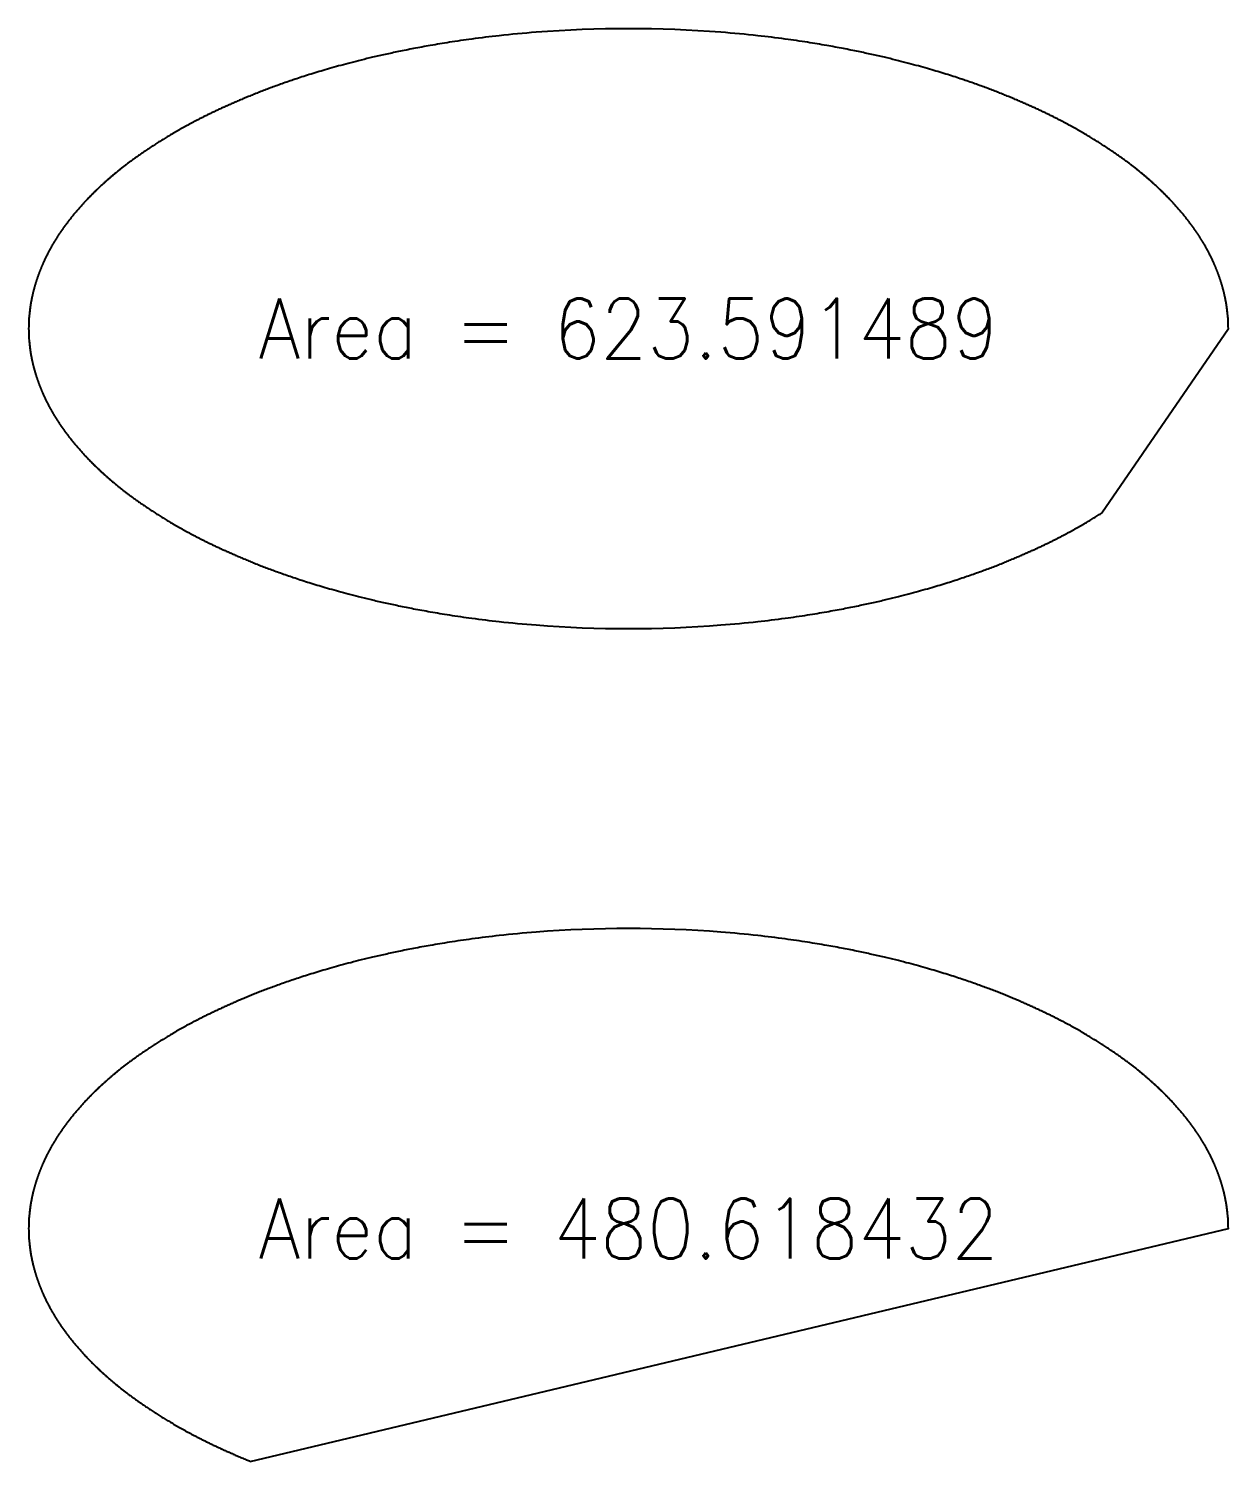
# Model space of a CAD drawing. Header units: millimetres. Extents: x 8 to 247, y -70 to 131.
# Drawn here: x 130 to 170, y 82.24 to 130 of the extents above; entities that cross this region are included whole.
import ezdxf

# ---------------------------------------------------------------- set-up
doc = ezdxf.new("R2010")
doc.units = ezdxf.units.MM
doc.layers.get('0').update_dxf_attribs({"lineweight": 25})
doc.layers.add('measurements', color=30, linetype='Continuous', lineweight=0)
doc.styles.add('textstyle3', font='')
doc.styles.get('textstyle3').set_extended_font_data('Standard')

msp = doc.modelspace()

# ---------------------------------------------------------------- linework, layer by layer
at = {"flags": 128}
for points in [[(165.778, 113.854), (170, 120, 0.0138), (169.992, 120.276, 0.005742), (169.985, 120.391, 0.004414), (169.977, 120.479, 0.00373), (169.969, 120.554, 0.003294), (169.961, 120.621, 0.002985), (169.954, 120.681, 0.002752), (169.946, 120.737, 0.002568), (169.938, 120.789, 0.002418), (169.93, 120.838, 0.002292), (169.922, 120.884, 0.002186), (169.914, 120.929, 0.002094), (169.905, 120.971, 0.002013), (169.897, 121.013, 0.001942), (169.889, 121.052, 0.001878), (169.881, 121.091, 0.001821), (169.872, 121.128, 0.00177), (169.864, 121.165, 0.001723), (169.855, 121.201, 0.00168), (169.847, 121.235, 0.00164), (169.838, 121.269, 0.001604), (169.83, 121.303, 0.00157), (169.821, 121.335, 0.001539), (169.812, 121.367, 0.00151), (169.803, 121.399, 0.001483), (169.794, 121.43, 0.001457), (169.785, 121.461, 0.001433), (169.776, 121.491, 0.001411), (169.767, 121.521, 0.001389), (169.758, 121.55, 0.001369), (169.749, 121.579, 0.00135), (169.74, 121.608, 0.001332), (169.731, 121.636, 0.001315), (169.721, 121.664, 0.001299), (169.712, 121.692, 0.001284), (169.702, 121.719, 0.001269), (169.693, 121.746, 0.001255), (169.683, 121.773, 0.001242), (169.673, 121.8, 0.001229), (169.664, 121.826, 0.001216), (169.654, 121.853, 0.001205), (169.644, 121.879, 0.001194), (169.634, 121.905, 0.001183), (169.624, 121.93, 0.001173), (169.614, 121.956, 0.001163), (169.603, 121.981, 0.001153), (169.593, 122.007, 0.001144), (169.583, 122.032, 0.001135), (169.572, 122.057, 0.001127), (169.562, 122.081, 0.001119), (169.551, 122.106, 0.001111), (169.541, 122.131, 0.001103), (169.53, 122.155, 0.001096), (169.519, 122.18, 0.001089), (169.508, 122.204, 0.001082), (169.497, 122.228, 0.001076), (169.486, 122.252, 0.001069), (169.475, 122.276, 0.001063), (169.464, 122.3, 0.001057), (169.452, 122.324, 0.001052), (169.441, 122.348, 0.001046), (169.43, 122.371, 0.001041), (169.418, 122.395, 0.001036), (169.406, 122.418, 0.001031), (169.395, 122.442, 0.001026), (169.383, 122.465, 0.001022), (169.371, 122.489, 0.001017), (169.359, 122.512, 0.001013), (169.346, 122.535, 0.001009), (169.334, 122.559, 0.001005), (169.322, 122.582, 0.001001), (169.309, 122.605, 0.000997), (169.297, 122.628, 0.000994), (169.284, 122.651, 0.00099), (169.271, 122.674, 0.000987), (169.259, 122.698, 0.000984), (169.246, 122.721, 0.000981), (169.233, 122.744, 0.000978), (169.219, 122.767, 0.000975), (169.206, 122.79, 0.000972), (169.193, 122.813, 0.000969), (169.179, 122.836, 0.000967), (169.165, 122.859, 0.000964), (169.152, 122.882, 0.000962), (169.138, 122.905, 0.00096), (169.124, 122.928, 0.000957), (169.11, 122.951, 0.000955), (169.095, 122.974, 0.000953), (169.081, 122.997, 0.000951), (169.066, 123.02, 0.000949), (169.052, 123.043, 0.000948), (169.037, 123.066, 0.000946), (169.022, 123.089, 0.000944), (169.007, 123.112, 0.000943), (168.992, 123.135, 0.000942), (168.977, 123.158, 0.00094), (168.961, 123.181, 0.000939), (168.945, 123.204, 0.000938), (168.93, 123.228, 0.000937), (168.914, 123.251, 0.000935), (168.898, 123.274, 0.000934), (168.881, 123.297, 0.000934), (168.865, 123.321, 0.000933), (168.849, 123.344, 0.000932), (168.832, 123.368, 0.000931), (168.815, 123.391, 0.000931), (168.798, 123.414, 0.00093), (168.781, 123.438, 0.00093), (168.763, 123.462, 0.000929), (168.746, 123.485, 0.000929), (168.728, 123.509, 0.000928), (168.71, 123.533, 0.000928), (168.692, 123.557, 0.000928), (168.674, 123.581, 0.000928), (168.656, 123.605, 0.000928), (168.637, 123.629, 0.000928), (168.618, 123.653, 0.000928), (168.599, 123.677, 0.000928), (168.58, 123.701, 0.000928), (168.56, 123.725, 0.000929), (168.541, 123.75, 0.000929), (168.521, 123.774, 0.000929), (168.501, 123.799, 0.00093), (168.481, 123.823, 0.00093), (168.46, 123.848, 0.000931), (168.439, 123.873, 0.000932), (168.418, 123.898, 0.000932), (168.397, 123.923, 0.000933), (168.376, 123.948, 0.000934), (168.354, 123.973, 0.000935), (168.332, 123.998, 0.000936), (168.31, 124.023, 0.000937), (168.287, 124.049, 0.000938), (168.265, 124.074, 0.000939), (168.242, 124.1, 0.00094), (168.218, 124.126, 0.000942), (168.195, 124.152, 0.000943), (168.171, 124.178, 0.000945), (168.147, 124.204, 0.000946), (168.123, 124.23, 0.000948), (168.098, 124.256, 0.000949), (168.073, 124.283, 0.000951), (168.048, 124.309, 0.000953), (168.022, 124.336, 0.000955), (167.996, 124.363, 0.000957), (167.97, 124.39, 0.000959), (167.943, 124.417, 0.000961), (167.916, 124.444, 0.000963), (167.889, 124.472, 0.000965), (167.861, 124.499, 0.000968), (167.833, 124.527, 0.00097), (167.805, 124.555, 0.000972), (167.776, 124.583, 0.000975), (167.747, 124.611, 0.000978), (167.717, 124.64, 0.00098), (167.687, 124.668, 0.000983), (167.657, 124.697, 0.000986), (167.626, 124.726, 0.000989), (167.595, 124.755, 0.000992), (167.563, 124.784, 0.000995), (167.531, 124.813, 0.000999), (167.498, 124.843, 0.001002), (167.465, 124.873, 0.001005), (167.431, 124.903, 0.001009), (167.397, 124.933, 0.001013), (167.362, 124.963, 0.001017), (167.327, 124.994, 0.00102), (167.292, 125.025, 0.001024), (167.255, 125.056, 0.001029), (167.219, 125.087, 0.001033), (167.181, 125.119, 0.001037), (167.143, 125.151, 0.001042), (167.105, 125.183, 0.001046), (167.065, 125.215, 0.001051), (167.025, 125.247, 0.001056), (166.985, 125.28, 0.001061), (166.944, 125.313, 0.001066), (166.902, 125.346, 0.001071), (166.859, 125.38, 0.001077), (166.816, 125.414, 0.001082), (166.772, 125.448, 0.001088), (166.727, 125.482, 0.001094), (166.681, 125.517, 0.0011), (166.635, 125.552, 0.001106), (166.587, 125.587, 0.001113), (166.539, 125.623, 0.001119), (166.49, 125.659, 0.001126), (166.44, 125.695, 0.001133), (166.389, 125.732, 0.00114), (166.337, 125.769, 0.001148), (166.284, 125.806, 0.001155), (166.23, 125.844, 0.001163), (166.175, 125.882, 0.001171), (166.118, 125.92, 0.001179), (166.061, 125.959, 0.001188), (166.002, 125.998, 0.001197), (165.943, 126.038, 0.001206), (165.882, 126.078, 0.001215), (165.819, 126.119, 0.001225), (165.755, 126.16, 0.001235), (165.69, 126.201, 0.001245), (165.624, 126.243, 0.001256), (165.555, 126.285, 0.001267), (165.486, 126.328, 0.001279), (165.414, 126.372, 0.00129), (165.341, 126.416, 0.001303), (165.266, 126.46, 0.001315), (165.19, 126.505, 0.001328), (165.111, 126.551, 0.001342), (165.031, 126.597, 0.001356), (164.948, 126.644, 0.001371), (164.863, 126.691, 0.001386), (164.776, 126.739, 0.001401), (164.687, 126.788, 0.001418), (164.595, 126.837, 0.001435), (164.501, 126.887, 0.001452), (164.403, 126.938, 0.001471), (164.304, 126.989, 0.00149), (164.201, 127.042, 0.00151), (164.095, 127.095, 0.001531), (163.985, 127.149, 0.001553), (163.873, 127.203, 0.001576), (163.757, 127.259, 0.0016), (163.636, 127.315, 0.001625), (163.512, 127.373, 0.001652), (163.384, 127.431, 0.00168), (163.251, 127.49, 0.001709), (163.114, 127.55, 0.00174), (162.971, 127.612, 0.001773), (162.823, 127.674, 0.001808), (162.669, 127.738, 0.001845), (162.509, 127.803, 0.001884), (162.343, 127.869, 0.001926), (162.169, 127.936, 0.00197), (161.988, 128.004, 0.002018), (161.799, 128.074, 0.002069), (161.601, 128.146, 0.002125), (161.394, 128.219, 0.002185), (161.176, 128.293, 0.00225), (160.947, 128.369, 0.002321), (160.706, 128.447, 0.002399), (160.451, 128.526, 0.002486), (160.18, 128.608, 0.002581), (159.894, 128.691, 0.002688), (159.588, 128.776, 0.002809), (159.261, 128.863, 0.002947), (158.909, 128.953, 0.003106), (158.53, 129.045, 0.003292), (158.118, 129.139, 0.003515), (157.666, 129.236, 0.003787), (157.167, 129.336, 0.004131), (156.608, 129.438, 0.004584), (155.971, 129.544, 0.00522), (155.226, 129.653, 0.006213), (154.313, 129.765, 0.008125), (153.083, 129.88, 0.038771), (146.917, 129.88, 0.008125), (145.687, 129.765, 0.006213), (144.774, 129.653, 0.00522), (144.029, 129.544, 0.004584), (143.392, 129.438, 0.004131), (142.833, 129.336, 0.003787), (142.334, 129.236, 0.003515), (141.882, 129.139, 0.003292), (141.47, 129.045, 0.003106), (141.091, 128.953, 0.002947), (140.739, 128.863, 0.002809), (140.412, 128.776, 0.002688), (140.106, 128.691, 0.002581), (139.82, 128.608, 0.002486), (139.549, 128.526, 0.002399), (139.294, 128.447, 0.002321), (139.053, 128.369, 0.00225), (138.824, 128.293, 0.002185), (138.606, 128.219, 0.002125), (138.399, 128.146, 0.002069), (138.201, 128.074, 0.002018), (138.012, 128.004, 0.00197), (137.831, 127.936, 0.001926), (137.657, 127.869, 0.001884), (137.491, 127.803, 0.001845), (137.331, 127.738, 0.001808), (137.177, 127.674, 0.001773), (137.029, 127.612, 0.00174), (136.886, 127.55, 0.001709), (136.749, 127.49, 0.00168), (136.616, 127.431, 0.001652), (136.488, 127.373, 0.001625), (136.364, 127.315, 0.0016), (136.243, 127.259, 0.001576), (136.127, 127.203, 0.001553), (136.015, 127.149, 0.001531), (135.905, 127.095, 0.00151), (135.799, 127.042, 0.00149), (135.696, 126.989, 0.001471), (135.597, 126.938, 0.001452), (135.499, 126.887, 0.001435), (135.405, 126.837, 0.001418), (135.313, 126.788, 0.001401), (135.224, 126.739, 0.001386), (135.137, 126.691, 0.001371), (135.052, 126.644, 0.001356), (134.969, 126.597, 0.001342), (134.889, 126.551, 0.001328), (134.81, 126.505, 0.001315), (134.734, 126.46, 0.001303), (134.659, 126.416, 0.00129), (134.586, 126.372, 0.001279), (134.514, 126.328, 0.001267), (134.445, 126.285, 0.001256), (134.376, 126.243, 0.001245), (134.31, 126.201, 0.001235), (134.245, 126.16, 0.001225), (134.181, 126.119, 0.001215), (134.118, 126.078, 0.001206), (134.057, 126.038, 0.001197), (133.998, 125.998, 0.001188), (133.939, 125.959, 0.001179), (133.882, 125.92, 0.001171), (133.825, 125.882, 0.001163), (133.77, 125.844, 0.001155), (133.716, 125.806, 0.001148), (133.663, 125.769, 0.00114), (133.611, 125.732, 0.001133), (133.56, 125.695, 0.001126), (133.51, 125.659, 0.001119), (133.461, 125.623, 0.001113), (133.413, 125.587, 0.001106), (133.365, 125.552, 0.0011), (133.319, 125.517, 0.001094), (133.273, 125.482, 0.001088), (133.228, 125.448, 0.001082), (133.184, 125.414, 0.001077), (133.141, 125.38, 0.001071), (133.098, 125.346, 0.001066), (133.056, 125.313, 0.001061), (133.015, 125.28, 0.001056), (132.975, 125.247, 0.001051), (132.935, 125.215, 0.001046), (132.895, 125.183, 0.001042), (132.857, 125.151, 0.001037), (132.819, 125.119, 0.001033), (132.781, 125.087, 0.001029), (132.745, 125.056, 0.001024), (132.708, 125.025, 0.00102), (132.673, 124.994, 0.001017), (132.638, 124.963, 0.001013), (132.603, 124.933, 0.001009), (132.569, 124.903, 0.001005), (132.535, 124.873, 0.001002), (132.502, 124.843, 0.000999), (132.469, 124.813, 0.000995), (132.437, 124.784, 0.000992), (132.405, 124.755, 0.000989), (132.374, 124.726, 0.000986), (132.343, 124.697, 0.000983), (132.313, 124.668, 0.00098), (132.283, 124.64, 0.000978), (132.253, 124.611, 0.000975), (132.224, 124.583, 0.000972), (132.195, 124.555, 0.00097), (132.167, 124.527, 0.000968), (132.139, 124.499, 0.000965), (132.111, 124.472, 0.000963), (132.084, 124.444, 0.000961), (132.057, 124.417, 0.000959), (132.03, 124.39, 0.000957), (132.004, 124.363, 0.000955), (131.978, 124.336, 0.000953), (131.952, 124.309, 0.000951), (131.927, 124.283, 0.000949), (131.902, 124.256, 0.000948), (131.877, 124.23, 0.000946), (131.853, 124.204, 0.000945), (131.829, 124.178, 0.000943), (131.805, 124.152, 0.000942), (131.782, 124.126, 0.00094), (131.758, 124.1, 0.000939), (131.735, 124.074, 0.000938), (131.713, 124.049, 0.000937), (131.69, 124.023, 0.000936), (131.668, 123.998, 0.000935), (131.646, 123.973, 0.000934), (131.624, 123.948, 0.000933), (131.603, 123.923, 0.000932), (131.582, 123.898, 0.000932), (131.561, 123.873, 0.000931), (131.54, 123.848, 0.00093), (131.519, 123.823, 0.00093), (131.499, 123.799, 0.000929), (131.479, 123.774, 0.000929), (131.459, 123.75, 0.000929), (131.44, 123.725, 0.000928), (131.42, 123.701, 0.000928), (131.401, 123.677, 0.000928), (131.382, 123.653, 0.000928), (131.363, 123.629, 0.000928), (131.344, 123.605, 0.000928), (131.326, 123.581, 0.000928), (131.308, 123.557, 0.000928), (131.29, 123.533, 0.000928), (131.272, 123.509, 0.000929), (131.254, 123.485, 0.000929), (131.237, 123.462, 0.00093), (131.219, 123.438, 0.00093), (131.202, 123.414, 0.000931), (131.185, 123.391, 0.000931), (131.168, 123.368, 0.000932), (131.151, 123.344, 0.000933), (131.135, 123.321, 0.000934), (131.119, 123.297, 0.000934), (131.102, 123.274, 0.000935), (131.086, 123.251, 0.000937), (131.07, 123.228, 0.000938), (131.055, 123.204, 0.000939), (131.039, 123.181, 0.00094), (131.023, 123.158, 0.000942), (131.008, 123.135, 0.000943), (130.993, 123.112, 0.000944), (130.978, 123.089, 0.000946), (130.963, 123.066, 0.000948), (130.948, 123.043, 0.000949), (130.934, 123.02, 0.000951), (130.919, 122.997, 0.000953), (130.905, 122.974, 0.000955), (130.89, 122.951, 0.000957), (130.876, 122.928, 0.00096), (130.862, 122.905, 0.000962), (130.848, 122.882, 0.000964), (130.835, 122.859, 0.000967), (130.821, 122.836, 0.000969), (130.807, 122.813, 0.000972), (130.794, 122.79, 0.000975), (130.781, 122.767, 0.000978), (130.767, 122.744, 0.000981), (130.754, 122.721, 0.000984), (130.741, 122.698, 0.000987), (130.729, 122.674, 0.00099), (130.716, 122.651, 0.000994), (130.703, 122.628, 0.000997), (130.691, 122.605, 0.001001), (130.678, 122.582, 0.001005), (130.666, 122.559, 0.001009), (130.654, 122.535, 0.001013), (130.641, 122.512, 0.001017), (130.629, 122.489, 0.001022), (130.617, 122.465, 0.001026), (130.605, 122.442, 0.001031), (130.594, 122.418, 0.001036), (130.582, 122.395, 0.001041), (130.57, 122.371, 0.001046), (130.559, 122.348, 0.001052), (130.548, 122.324, 0.001057), (130.536, 122.3, 0.001063), (130.525, 122.276, 0.001069), (130.514, 122.252, 0.001076), (130.503, 122.228, 0.001082), (130.492, 122.204, 0.001089), (130.481, 122.18, 0.001096), (130.47, 122.155, 0.001103), (130.459, 122.131, 0.001111), (130.449, 122.106, 0.001119), (130.438, 122.081, 0.001127), (130.428, 122.057, 0.001135), (130.417, 122.032, 0.001144), (130.407, 122.007, 0.001153), (130.397, 121.981, 0.001163), (130.386, 121.956, 0.001173), (130.376, 121.93, 0.001183), (130.366, 121.905, 0.001194), (130.356, 121.879, 0.001205), (130.346, 121.853, 0.001216), (130.336, 121.826, 0.001229), (130.327, 121.8, 0.001242), (130.317, 121.773, 0.001255), (130.307, 121.746, 0.001269), (130.298, 121.719, 0.001284), (130.288, 121.692, 0.001299), (130.279, 121.664, 0.001315), (130.269, 121.636, 0.001332), (130.26, 121.608, 0.00135), (130.251, 121.579, 0.001369), (130.242, 121.55, 0.001389), (130.233, 121.521, 0.001411), (130.224, 121.491, 0.001433), (130.215, 121.461, 0.001457), (130.206, 121.43, 0.001483), (130.197, 121.399, 0.00151), (130.188, 121.367, 0.001539), (130.179, 121.335, 0.00157), (130.17, 121.303, 0.001604), (130.162, 121.269, 0.00164), (130.153, 121.235, 0.00168), (130.145, 121.201, 0.001723), (130.136, 121.165, 0.00177), (130.128, 121.128, 0.001821), (130.119, 121.091, 0.001878), (130.111, 121.052, 0.001942), (130.103, 121.013, 0.002013), (130.095, 120.971, 0.002094), (130.086, 120.929, 0.002186), (130.078, 120.884, 0.002292), (130.07, 120.838, 0.002418), (130.062, 120.789, 0.002568), (130.054, 120.737, 0.002752), (130.046, 120.681, 0.002985), (130.039, 120.621, 0.003294), (130.031, 120.554, 0.00373), (130.023, 120.479, 0.004414), (130.015, 120.391, 0.005742), (130.008, 120.276, 0.027605), (130.008, 119.724, 0.005742), (130.015, 119.609, 0.004414), (130.023, 119.521, 0.00373), (130.031, 119.446, 0.003294), (130.039, 119.379, 0.002985), (130.046, 119.319, 0.002752), (130.054, 119.263, 0.002568), (130.062, 119.211, 0.002418), (130.07, 119.162, 0.002292), (130.078, 119.116, 0.002186), (130.086, 119.071, 0.002094), (130.095, 119.029, 0.002013), (130.103, 118.987, 0.001942), (130.111, 118.948, 0.001878), (130.119, 118.909, 0.001821), (130.128, 118.872, 0.00177), (130.136, 118.835, 0.001723), (130.145, 118.799, 0.00168), (130.153, 118.765, 0.00164), (130.162, 118.731, 0.001604), (130.17, 118.697, 0.00157), (130.179, 118.665, 0.001539), (130.188, 118.633, 0.00151), (130.197, 118.601, 0.001483), (130.206, 118.57, 0.001457), (130.215, 118.539, 0.001433), (130.224, 118.509, 0.001411), (130.233, 118.479, 0.001389), (130.242, 118.45, 0.001369), (130.251, 118.421, 0.00135), (130.26, 118.392, 0.001332), (130.269, 118.364, 0.001315), (130.279, 118.336, 0.001299), (130.288, 118.308, 0.001284), (130.298, 118.281, 0.001269), (130.307, 118.254, 0.001255), (130.317, 118.227, 0.001242), (130.327, 118.2, 0.001229), (130.336, 118.174, 0.001216), (130.346, 118.147, 0.001205), (130.356, 118.121, 0.001194), (130.366, 118.095, 0.001183), (130.376, 118.07, 0.001173), (130.386, 118.044, 0.001163), (130.397, 118.019, 0.001153), (130.407, 117.993, 0.001144), (130.417, 117.968, 0.001135), (130.428, 117.943, 0.001127), (130.438, 117.919, 0.001119), (130.449, 117.894, 0.001111), (130.459, 117.869, 0.001103), (130.47, 117.845, 0.001096), (130.481, 117.82, 0.001089), (130.492, 117.796, 0.001082), (130.503, 117.772, 0.001076), (130.514, 117.748, 0.001069), (130.525, 117.724, 0.001063), (130.536, 117.7, 0.001057), (130.548, 117.676, 0.001052), (130.559, 117.652, 0.001046), (130.57, 117.629, 0.001041), (130.582, 117.605, 0.001036), (130.594, 117.582, 0.001031), (130.605, 117.558, 0.001026), (130.617, 117.535, 0.001022), (130.629, 117.511, 0.001017), (130.641, 117.488, 0.001013), (130.654, 117.465, 0.001009), (130.666, 117.441, 0.001005), (130.678, 117.418, 0.001001), (130.691, 117.395, 0.000997), (130.703, 117.372, 0.000994), (130.716, 117.349, 0.00099), (130.729, 117.326, 0.000987), (130.741, 117.302, 0.000984), (130.754, 117.279, 0.000981), (130.767, 117.256, 0.000978), (130.781, 117.233, 0.000975), (130.794, 117.21, 0.000972), (130.807, 117.187, 0.000969), (130.821, 117.164, 0.000967), (130.835, 117.141, 0.000964), (130.848, 117.118, 0.000962), (130.862, 117.095, 0.00096), (130.876, 117.072, 0.000957), (130.89, 117.049, 0.000955), (130.905, 117.026, 0.000953), (130.919, 117.003, 0.000951), (130.934, 116.98, 0.000949), (130.948, 116.957, 0.000948), (130.963, 116.934, 0.000946), (130.978, 116.911, 0.000944), (130.993, 116.888, 0.000943), (131.008, 116.865, 0.000942), (131.023, 116.842, 0.00094), (131.039, 116.819, 0.000939), (131.055, 116.796, 0.000938), (131.07, 116.772, 0.000937), (131.086, 116.749, 0.000935), (131.102, 116.726, 0.000934), (131.119, 116.703, 0.000934), (131.135, 116.679, 0.000933), (131.151, 116.656, 0.000932), (131.168, 116.632, 0.000931), (131.185, 116.609, 0.000931), (131.202, 116.586, 0.00093), (131.219, 116.562, 0.00093), (131.237, 116.538, 0.000929), (131.254, 116.515, 0.000929), (131.272, 116.491, 0.000928), (131.29, 116.467, 0.000928), (131.308, 116.443, 0.000928), (131.326, 116.419, 0.000928), (131.344, 116.395, 0.000928), (131.363, 116.371, 0.000928), (131.382, 116.347, 0.000928), (131.401, 116.323, 0.000928), (131.42, 116.299, 0.000928), (131.44, 116.275, 0.000929), (131.459, 116.25, 0.000929), (131.479, 116.226, 0.000929), (131.499, 116.201, 0.00093), (131.519, 116.177, 0.00093), (131.54, 116.152, 0.000931), (131.561, 116.127, 0.000932), (131.582, 116.102, 0.000932), (131.603, 116.077, 0.000933), (131.624, 116.052, 0.000934), (131.646, 116.027, 0.000935), (131.668, 116.002, 0.000936), (131.69, 115.977, 0.000937), (131.713, 115.951, 0.000938), (131.735, 115.926, 0.000939), (131.758, 115.9, 0.00094), (131.782, 115.874, 0.000942), (131.805, 115.848, 0.000943), (131.829, 115.822, 0.000945), (131.853, 115.796, 0.000946), (131.877, 115.77, 0.000948), (131.902, 115.744, 0.000949), (131.927, 115.717, 0.000951), (131.952, 115.691, 0.000953), (131.978, 115.664, 0.000955), (132.004, 115.637, 0.000957), (132.03, 115.61, 0.000959), (132.057, 115.583, 0.000961), (132.084, 115.556, 0.000963), (132.111, 115.528, 0.000965), (132.139, 115.501, 0.000968), (132.167, 115.473, 0.00097), (132.195, 115.445, 0.000972), (132.224, 115.417, 0.000975), (132.253, 115.389, 0.000978), (132.283, 115.36, 0.00098), (132.313, 115.332, 0.000983), (132.343, 115.303, 0.000986), (132.374, 115.274, 0.000989), (132.405, 115.245, 0.000992), (132.437, 115.216, 0.000995), (132.469, 115.187, 0.000999), (132.502, 115.157, 0.001002), (132.535, 115.127, 0.001005), (132.569, 115.097, 0.001009), (132.603, 115.067, 0.001013), (132.638, 115.037, 0.001017), (132.673, 115.006, 0.00102), (132.708, 114.975, 0.001024), (132.745, 114.944, 0.001029), (132.781, 114.913, 0.001033), (132.819, 114.881, 0.001037), (132.857, 114.849, 0.001042), (132.895, 114.817, 0.001046), (132.935, 114.785, 0.001051), (132.975, 114.753, 0.001056), (133.015, 114.72, 0.001061), (133.056, 114.687, 0.001066), (133.098, 114.654, 0.001071), (133.141, 114.62, 0.001077), (133.184, 114.586, 0.001082), (133.228, 114.552, 0.001088), (133.273, 114.518, 0.001094), (133.319, 114.483, 0.0011), (133.365, 114.448, 0.001106), (133.413, 114.413, 0.001113), (133.461, 114.377, 0.001119), (133.51, 114.341, 0.001126), (133.56, 114.305, 0.001133), (133.611, 114.268, 0.00114), (133.663, 114.231, 0.001148), (133.716, 114.194, 0.001155), (133.77, 114.156, 0.001163), (133.825, 114.118, 0.001171), (133.882, 114.08, 0.001179), (133.939, 114.041, 0.001188), (133.998, 114.002, 0.001197), (134.057, 113.962, 0.001206), (134.118, 113.922, 0.001215), (134.181, 113.881, 0.001225), (134.245, 113.84, 0.001235), (134.31, 113.799, 0.001245), (134.376, 113.757, 0.001256), (134.445, 113.715, 0.001267), (134.514, 113.672, 0.001279), (134.586, 113.628, 0.00129), (134.659, 113.584, 0.001303), (134.734, 113.54, 0.001315), (134.81, 113.495, 0.001328), (134.889, 113.449, 0.001342), (134.969, 113.403, 0.001356), (135.052, 113.356, 0.001371), (135.137, 113.309, 0.001386), (135.224, 113.261, 0.001401), (135.313, 113.212, 0.001418), (135.405, 113.163, 0.001435), (135.499, 113.113, 0.001452), (135.597, 113.062, 0.001471), (135.696, 113.011, 0.00149), (135.799, 112.958, 0.00151), (135.905, 112.905, 0.001531), (136.015, 112.851, 0.001553), (136.127, 112.797, 0.001576), (136.243, 112.741, 0.0016), (136.364, 112.685, 0.001625), (136.488, 112.627, 0.001652), (136.616, 112.569, 0.00168), (136.749, 112.51, 0.001709), (136.886, 112.45, 0.00174), (137.029, 112.388, 0.001773), (137.177, 112.326, 0.001808), (137.331, 112.262, 0.001845), (137.491, 112.197, 0.001884), (137.657, 112.131, 0.001926), (137.831, 112.064, 0.00197), (138.012, 111.996, 0.002018), (138.201, 111.926, 0.002069), (138.399, 111.854, 0.002125), (138.606, 111.781, 0.002185), (138.824, 111.707, 0.00225), (139.053, 111.631, 0.002321), (139.294, 111.553, 0.002399), (139.549, 111.474, 0.002486), (139.82, 111.392, 0.002581), (140.106, 111.309, 0.002688), (140.412, 111.224, 0.002809), (140.739, 111.137, 0.002947), (141.091, 111.047, 0.003106), (141.47, 110.955, 0.003292), (141.882, 110.861, 0.003515), (142.334, 110.764, 0.003787), (142.833, 110.664, 0.004131), (143.392, 110.562, 0.004584), (144.029, 110.456, 0.00522), (144.774, 110.347, 0.006213), (145.687, 110.235, 0.008125), (146.917, 110.12, 0.038771), (153.083, 110.12, 0.008125), (154.313, 110.235, 0.006213), (155.226, 110.347, 0.00522), (155.971, 110.456, 0.004584), (156.608, 110.562, 0.004131), (157.167, 110.664, 0.003787), (157.666, 110.764, 0.003515), (158.118, 110.861, 0.003292), (158.53, 110.955, 0.003106), (158.909, 111.047, 0.002947), (159.261, 111.137, 0.002809), (159.588, 111.224, 0.002688), (159.894, 111.309, 0.002581), (160.18, 111.392, 0.002486), (160.451, 111.474, 0.002399), (160.706, 111.553, 0.002321), (160.947, 111.631, 0.00225), (161.176, 111.707, 0.002185), (161.394, 111.781, 0.002125), (161.601, 111.854, 0.002069), (161.799, 111.926, 0.002018), (161.988, 111.996, 0.00197), (162.169, 112.064, 0.001926), (162.343, 112.131, 0.001884), (162.509, 112.197, 0.001845), (162.669, 112.262, 0.001808), (162.823, 112.326, 0.001773), (162.971, 112.388, 0.00174), (163.114, 112.45, 0.001709), (163.251, 112.51, 0.00168), (163.384, 112.569, 0.001652), (163.512, 112.627, 0.001625), (163.636, 112.685, 0.0016), (163.757, 112.741, 0.001576), (163.873, 112.797, 0.001553), (163.985, 112.851, 0.001531), (164.095, 112.905, 0.00151), (164.201, 112.958, 0.00149), (164.304, 113.011, 0.001471), (164.403, 113.062, 0.001452), (164.501, 113.113, 0.001435), (164.595, 113.163, 0.001418), (164.687, 113.212, 0.001401), (164.776, 113.261, 0.001386), (164.863, 113.309, 0.001371), (164.948, 113.356, 0.001356), (165.031, 113.403, 0.001342), (165.111, 113.449, 0.001328), (165.19, 113.495, 0.001315), (165.266, 113.54, 0.001303), (165.341, 113.584, 0.00129), (165.414, 113.628, 0.001279), (165.486, 113.672, 0.001267), (165.555, 113.715, 0.001256), (165.624, 113.757, 0.001245), (165.69, 113.799, 0.001235), (165.755, 113.84, 0.000424)], [(137.388, 82.239), (170, 90, 0.0138), (169.992, 90.276, 0.005742), (169.985, 90.391, 0.004414), (169.977, 90.479, 0.00373), (169.969, 90.554, 0.003294), (169.961, 90.621, 0.002985), (169.954, 90.681, 0.002752), (169.946, 90.737, 0.002568), (169.938, 90.789, 0.002418), (169.93, 90.838, 0.002292), (169.922, 90.884, 0.002186), (169.914, 90.929, 0.002094), (169.905, 90.971, 0.002013), (169.897, 91.013, 0.001942), (169.889, 91.052, 0.001878), (169.881, 91.091, 0.001821), (169.872, 91.128, 0.00177), (169.864, 91.165, 0.001723), (169.855, 91.201, 0.00168), (169.847, 91.235, 0.00164), (169.838, 91.269, 0.001604), (169.83, 91.303, 0.00157), (169.821, 91.335, 0.001539), (169.812, 91.367, 0.00151), (169.803, 91.399, 0.001483), (169.794, 91.43, 0.001457), (169.785, 91.461, 0.001433), (169.776, 91.491, 0.001411), (169.767, 91.521, 0.001389), (169.758, 91.55, 0.001369), (169.749, 91.579, 0.00135), (169.74, 91.608, 0.001332), (169.731, 91.636, 0.001315), (169.721, 91.664, 0.001299), (169.712, 91.692, 0.001284), (169.702, 91.719, 0.001269), (169.693, 91.746, 0.001255), (169.683, 91.773, 0.001242), (169.673, 91.8, 0.001229), (169.664, 91.826, 0.001216), (169.654, 91.853, 0.001205), (169.644, 91.879, 0.001194), (169.634, 91.905, 0.001183), (169.624, 91.93, 0.001173), (169.614, 91.956, 0.001163), (169.603, 91.981, 0.001153), (169.593, 92.007, 0.001144), (169.583, 92.032, 0.001135), (169.572, 92.057, 0.001127), (169.562, 92.081, 0.001119), (169.551, 92.106, 0.001111), (169.541, 92.131, 0.001103), (169.53, 92.155, 0.001096), (169.519, 92.18, 0.001089), (169.508, 92.204, 0.001082), (169.497, 92.228, 0.001076), (169.486, 92.252, 0.001069), (169.475, 92.276, 0.001063), (169.464, 92.3, 0.001057), (169.452, 92.324, 0.001052), (169.441, 92.348, 0.001046), (169.43, 92.371, 0.001041), (169.418, 92.395, 0.001036), (169.406, 92.418, 0.001031), (169.395, 92.442, 0.001026), (169.383, 92.465, 0.001022), (169.371, 92.489, 0.001017), (169.359, 92.512, 0.001013), (169.346, 92.535, 0.001009), (169.334, 92.559, 0.001005), (169.322, 92.582, 0.001001), (169.309, 92.605, 0.000997), (169.297, 92.628, 0.000994), (169.284, 92.651, 0.00099), (169.271, 92.674, 0.000987), (169.259, 92.698, 0.000984), (169.246, 92.721, 0.000981), (169.233, 92.744, 0.000978), (169.219, 92.767, 0.000975), (169.206, 92.79, 0.000972), (169.193, 92.813, 0.000969), (169.179, 92.836, 0.000967), (169.165, 92.859, 0.000964), (169.152, 92.882, 0.000962), (169.138, 92.905, 0.00096), (169.124, 92.928, 0.000957), (169.11, 92.951, 0.000955), (169.095, 92.974, 0.000953), (169.081, 92.997, 0.000951), (169.066, 93.02, 0.000949), (169.052, 93.043, 0.000948), (169.037, 93.066, 0.000946), (169.022, 93.089, 0.000944), (169.007, 93.112, 0.000943), (168.992, 93.135, 0.000942), (168.977, 93.158, 0.00094), (168.961, 93.181, 0.000939), (168.945, 93.204, 0.000938), (168.93, 93.228, 0.000937), (168.914, 93.251, 0.000935), (168.898, 93.274, 0.000934), (168.881, 93.297, 0.000934), (168.865, 93.321, 0.000933), (168.849, 93.344, 0.000932), (168.832, 93.368, 0.000931), (168.815, 93.391, 0.000931), (168.798, 93.414, 0.00093), (168.781, 93.438, 0.00093), (168.763, 93.462, 0.000929), (168.746, 93.485, 0.000929), (168.728, 93.509, 0.000928), (168.71, 93.533, 0.000928), (168.692, 93.557, 0.000928), (168.674, 93.581, 0.000928), (168.656, 93.605, 0.000928), (168.637, 93.629, 0.000928), (168.618, 93.653, 0.000928), (168.599, 93.677, 0.000928), (168.58, 93.701, 0.000928), (168.56, 93.725, 0.000929), (168.541, 93.75, 0.000929), (168.521, 93.774, 0.000929), (168.501, 93.799, 0.00093), (168.481, 93.823, 0.00093), (168.46, 93.848, 0.000931), (168.439, 93.873, 0.000932), (168.418, 93.898, 0.000932), (168.397, 93.923, 0.000933), (168.376, 93.948, 0.000934), (168.354, 93.973, 0.000935), (168.332, 93.998, 0.000936), (168.31, 94.023, 0.000937), (168.287, 94.049, 0.000938), (168.265, 94.074, 0.000939), (168.242, 94.1, 0.00094), (168.218, 94.126, 0.000942), (168.195, 94.152, 0.000943), (168.171, 94.178, 0.000945), (168.147, 94.204, 0.000946), (168.123, 94.23, 0.000948), (168.098, 94.256, 0.000949), (168.073, 94.283, 0.000951), (168.048, 94.309, 0.000953), (168.022, 94.336, 0.000955), (167.996, 94.363, 0.000957), (167.97, 94.39, 0.000959), (167.943, 94.417, 0.000961), (167.916, 94.444, 0.000963), (167.889, 94.472, 0.000965), (167.861, 94.499, 0.000968), (167.833, 94.527, 0.00097), (167.805, 94.555, 0.000972), (167.776, 94.583, 0.000975), (167.747, 94.611, 0.000978), (167.717, 94.64, 0.00098), (167.687, 94.668, 0.000983), (167.657, 94.697, 0.000986), (167.626, 94.726, 0.000989), (167.595, 94.755, 0.000992), (167.563, 94.784, 0.000995), (167.531, 94.813, 0.000999), (167.498, 94.843, 0.001002), (167.465, 94.873, 0.001005), (167.431, 94.903, 0.001009), (167.397, 94.933, 0.001013), (167.362, 94.963, 0.001017), (167.327, 94.994, 0.00102), (167.292, 95.025, 0.001024), (167.255, 95.056, 0.001029), (167.219, 95.087, 0.001033), (167.181, 95.119, 0.001037), (167.143, 95.151, 0.001042), (167.105, 95.183, 0.001046), (167.065, 95.215, 0.001051), (167.025, 95.247, 0.001056), (166.985, 95.28, 0.001061), (166.944, 95.313, 0.001066), (166.902, 95.346, 0.001071), (166.859, 95.38, 0.001077), (166.816, 95.414, 0.001082), (166.772, 95.448, 0.001088), (166.727, 95.482, 0.001094), (166.681, 95.517, 0.0011), (166.635, 95.552, 0.001106), (166.587, 95.587, 0.001113), (166.539, 95.623, 0.001119), (166.49, 95.659, 0.001126), (166.44, 95.695, 0.001133), (166.389, 95.732, 0.00114), (166.337, 95.769, 0.001148), (166.284, 95.806, 0.001155), (166.23, 95.844, 0.001163), (166.175, 95.882, 0.001171), (166.118, 95.92, 0.001179), (166.061, 95.959, 0.001188), (166.002, 95.998, 0.001197), (165.943, 96.038, 0.001206), (165.882, 96.078, 0.001215), (165.819, 96.119, 0.001225), (165.755, 96.16, 0.001235), (165.69, 96.201, 0.001245), (165.624, 96.243, 0.001256), (165.555, 96.285, 0.001267), (165.486, 96.328, 0.001279), (165.414, 96.372, 0.00129), (165.341, 96.416, 0.001303), (165.266, 96.46, 0.001315), (165.19, 96.505, 0.001328), (165.111, 96.551, 0.001342), (165.031, 96.597, 0.001356), (164.948, 96.644, 0.001371), (164.863, 96.691, 0.001386), (164.776, 96.739, 0.001401), (164.687, 96.788, 0.001418), (164.595, 96.837, 0.001435), (164.501, 96.887, 0.001452), (164.403, 96.938, 0.001471), (164.304, 96.989, 0.00149), (164.201, 97.042, 0.00151), (164.095, 97.095, 0.001531), (163.985, 97.149, 0.001553), (163.873, 97.203, 0.001576), (163.757, 97.259, 0.0016), (163.636, 97.315, 0.001625), (163.512, 97.373, 0.001652), (163.384, 97.431, 0.00168), (163.251, 97.49, 0.001709), (163.114, 97.55, 0.00174), (162.971, 97.612, 0.001773), (162.823, 97.674, 0.001808), (162.669, 97.738, 0.001845), (162.509, 97.803, 0.001884), (162.343, 97.869, 0.001926), (162.169, 97.936, 0.00197), (161.988, 98.004, 0.002018), (161.799, 98.074, 0.002069), (161.601, 98.146, 0.002125), (161.394, 98.219, 0.002185), (161.176, 98.293, 0.00225), (160.947, 98.369, 0.002321), (160.706, 98.447, 0.002399), (160.451, 98.526, 0.002486), (160.18, 98.608, 0.002581), (159.894, 98.691, 0.002688), (159.588, 98.776, 0.002809), (159.261, 98.863, 0.002947), (158.909, 98.953, 0.003106), (158.53, 99.045, 0.003292), (158.118, 99.139, 0.003515), (157.666, 99.236, 0.003787), (157.167, 99.336, 0.004131), (156.608, 99.438, 0.004584), (155.971, 99.544, 0.00522), (155.226, 99.653, 0.006213), (154.313, 99.765, 0.008125), (153.083, 99.88, 0.038771), (146.917, 99.88, 0.008125), (145.687, 99.765, 0.006213), (144.774, 99.653, 0.00522), (144.029, 99.544, 0.004584), (143.392, 99.438, 0.004131), (142.833, 99.336, 0.003787), (142.334, 99.236, 0.003515), (141.882, 99.139, 0.003292), (141.47, 99.045, 0.003106), (141.091, 98.953, 0.002947), (140.739, 98.863, 0.002809), (140.412, 98.776, 0.002688), (140.106, 98.691, 0.002581), (139.82, 98.608, 0.002486), (139.549, 98.526, 0.002399), (139.294, 98.447, 0.002321), (139.053, 98.369, 0.00225), (138.824, 98.293, 0.002185), (138.606, 98.219, 0.002125), (138.399, 98.146, 0.002069), (138.201, 98.074, 0.002018), (138.012, 98.004, 0.00197), (137.831, 97.936, 0.001926), (137.657, 97.869, 0.001884), (137.491, 97.803, 0.001845), (137.331, 97.738, 0.001808), (137.177, 97.674, 0.001773), (137.029, 97.612, 0.00174), (136.886, 97.55, 0.001709), (136.749, 97.49, 0.00168), (136.616, 97.431, 0.001652), (136.488, 97.373, 0.001625), (136.364, 97.315, 0.0016), (136.243, 97.259, 0.001576), (136.127, 97.203, 0.001553), (136.015, 97.149, 0.001531), (135.905, 97.095, 0.00151), (135.799, 97.042, 0.00149), (135.696, 96.989, 0.001471), (135.597, 96.938, 0.001452), (135.499, 96.887, 0.001435), (135.405, 96.837, 0.001418), (135.313, 96.788, 0.001401), (135.224, 96.739, 0.001386), (135.137, 96.691, 0.001371), (135.052, 96.644, 0.001356), (134.969, 96.597, 0.001342), (134.889, 96.551, 0.001328), (134.81, 96.505, 0.001315), (134.734, 96.46, 0.001303), (134.659, 96.416, 0.00129), (134.586, 96.372, 0.001279), (134.514, 96.328, 0.001267), (134.445, 96.285, 0.001256), (134.376, 96.243, 0.001245), (134.31, 96.201, 0.001235), (134.245, 96.16, 0.001225), (134.181, 96.119, 0.001215), (134.118, 96.078, 0.001206), (134.057, 96.038, 0.001197), (133.998, 95.998, 0.001188), (133.939, 95.959, 0.001179), (133.882, 95.92, 0.001171), (133.825, 95.882, 0.001163), (133.77, 95.844, 0.001155), (133.716, 95.806, 0.001148), (133.663, 95.769, 0.00114), (133.611, 95.732, 0.001133), (133.56, 95.695, 0.001126), (133.51, 95.659, 0.001119), (133.461, 95.623, 0.001113), (133.413, 95.587, 0.001106), (133.365, 95.552, 0.0011), (133.319, 95.517, 0.001094), (133.273, 95.482, 0.001088), (133.228, 95.448, 0.001082), (133.184, 95.414, 0.001077), (133.141, 95.38, 0.001071), (133.098, 95.346, 0.001066), (133.056, 95.313, 0.001061), (133.015, 95.28, 0.001056), (132.975, 95.247, 0.001051), (132.935, 95.215, 0.001046), (132.895, 95.183, 0.001042), (132.857, 95.151, 0.001037), (132.819, 95.119, 0.001033), (132.781, 95.087, 0.001029), (132.745, 95.056, 0.001024), (132.708, 95.025, 0.00102), (132.673, 94.994, 0.001017), (132.638, 94.963, 0.001013), (132.603, 94.933, 0.001009), (132.569, 94.903, 0.001005), (132.535, 94.873, 0.001002), (132.502, 94.843, 0.000999), (132.469, 94.813, 0.000995), (132.437, 94.784, 0.000992), (132.405, 94.755, 0.000989), (132.374, 94.726, 0.000986), (132.343, 94.697, 0.000983), (132.313, 94.668, 0.00098), (132.283, 94.64, 0.000978), (132.253, 94.611, 0.000975), (132.224, 94.583, 0.000972), (132.195, 94.555, 0.00097), (132.167, 94.527, 0.000968), (132.139, 94.499, 0.000965), (132.111, 94.472, 0.000963), (132.084, 94.444, 0.000961), (132.057, 94.417, 0.000959), (132.03, 94.39, 0.000957), (132.004, 94.363, 0.000955), (131.978, 94.336, 0.000953), (131.952, 94.309, 0.000951), (131.927, 94.283, 0.000949), (131.902, 94.256, 0.000948), (131.877, 94.23, 0.000946), (131.853, 94.204, 0.000945), (131.829, 94.178, 0.000943), (131.805, 94.152, 0.000942), (131.782, 94.126, 0.00094), (131.758, 94.1, 0.000939), (131.735, 94.074, 0.000938), (131.713, 94.049, 0.000937), (131.69, 94.023, 0.000936), (131.668, 93.998, 0.000935), (131.646, 93.973, 0.000934), (131.624, 93.948, 0.000933), (131.603, 93.923, 0.000932), (131.582, 93.898, 0.000932), (131.561, 93.873, 0.000931), (131.54, 93.848, 0.00093), (131.519, 93.823, 0.00093), (131.499, 93.799, 0.000929), (131.479, 93.774, 0.000929), (131.459, 93.75, 0.000929), (131.44, 93.725, 0.000928), (131.42, 93.701, 0.000928), (131.401, 93.677, 0.000928), (131.382, 93.653, 0.000928), (131.363, 93.629, 0.000928), (131.344, 93.605, 0.000928), (131.326, 93.581, 0.000928), (131.308, 93.557, 0.000928), (131.29, 93.533, 0.000928), (131.272, 93.509, 0.000929), (131.254, 93.485, 0.000929), (131.237, 93.462, 0.00093), (131.219, 93.438, 0.00093), (131.202, 93.414, 0.000931), (131.185, 93.391, 0.000931), (131.168, 93.368, 0.000932), (131.151, 93.344, 0.000933), (131.135, 93.321, 0.000934), (131.119, 93.297, 0.000934), (131.102, 93.274, 0.000935), (131.086, 93.251, 0.000937), (131.07, 93.228, 0.000938), (131.055, 93.204, 0.000939), (131.039, 93.181, 0.00094), (131.023, 93.158, 0.000942), (131.008, 93.135, 0.000943), (130.993, 93.112, 0.000944), (130.978, 93.089, 0.000946), (130.963, 93.066, 0.000948), (130.948, 93.043, 0.000949), (130.934, 93.02, 0.000951), (130.919, 92.997, 0.000953), (130.905, 92.974, 0.000955), (130.89, 92.951, 0.000957), (130.876, 92.928, 0.00096), (130.862, 92.905, 0.000962), (130.848, 92.882, 0.000964), (130.835, 92.859, 0.000967), (130.821, 92.836, 0.000969), (130.807, 92.813, 0.000972), (130.794, 92.79, 0.000975), (130.781, 92.767, 0.000978), (130.767, 92.744, 0.000981), (130.754, 92.721, 0.000984), (130.741, 92.698, 0.000987), (130.729, 92.674, 0.00099), (130.716, 92.651, 0.000994), (130.703, 92.628, 0.000997), (130.691, 92.605, 0.001001), (130.678, 92.582, 0.001005), (130.666, 92.559, 0.001009), (130.654, 92.535, 0.001013), (130.641, 92.512, 0.001017), (130.629, 92.489, 0.001022), (130.617, 92.465, 0.001026), (130.605, 92.442, 0.001031), (130.594, 92.418, 0.001036), (130.582, 92.395, 0.001041), (130.57, 92.371, 0.001046), (130.559, 92.348, 0.001052), (130.548, 92.324, 0.001057), (130.536, 92.3, 0.001063), (130.525, 92.276, 0.001069), (130.514, 92.252, 0.001076), (130.503, 92.228, 0.001082), (130.492, 92.204, 0.001089), (130.481, 92.18, 0.001096), (130.47, 92.155, 0.001103), (130.459, 92.131, 0.001111), (130.449, 92.106, 0.001119), (130.438, 92.081, 0.001127), (130.428, 92.057, 0.001135), (130.417, 92.032, 0.001144), (130.407, 92.007, 0.001153), (130.397, 91.981, 0.001163), (130.386, 91.956, 0.001173), (130.376, 91.93, 0.001183), (130.366, 91.905, 0.001194), (130.356, 91.879, 0.001205), (130.346, 91.853, 0.001216), (130.336, 91.826, 0.001229), (130.327, 91.8, 0.001242), (130.317, 91.773, 0.001255), (130.307, 91.746, 0.001269), (130.298, 91.719, 0.001284), (130.288, 91.692, 0.001299), (130.279, 91.664, 0.001315), (130.269, 91.636, 0.001332), (130.26, 91.608, 0.00135), (130.251, 91.579, 0.001369), (130.242, 91.55, 0.001389), (130.233, 91.521, 0.001411), (130.224, 91.491, 0.001433), (130.215, 91.461, 0.001457), (130.206, 91.43, 0.001483), (130.197, 91.399, 0.00151), (130.188, 91.367, 0.001539), (130.179, 91.335, 0.00157), (130.17, 91.303, 0.001604), (130.162, 91.269, 0.00164), (130.153, 91.235, 0.00168), (130.145, 91.201, 0.001723), (130.136, 91.165, 0.00177), (130.128, 91.128, 0.001821), (130.119, 91.091, 0.001878), (130.111, 91.052, 0.001942), (130.103, 91.013, 0.002013), (130.095, 90.971, 0.002094), (130.086, 90.929, 0.002186), (130.078, 90.884, 0.002292), (130.07, 90.838, 0.002418), (130.062, 90.789, 0.002568), (130.054, 90.737, 0.002752), (130.046, 90.681, 0.002985), (130.039, 90.621, 0.003294), (130.031, 90.554, 0.00373), (130.023, 90.479, 0.004414), (130.015, 90.391, 0.005742), (130.008, 90.276, 0.027605), (130.008, 89.724, 0.005742), (130.015, 89.609, 0.004414), (130.023, 89.521, 0.00373), (130.031, 89.446, 0.003294), (130.039, 89.379, 0.002985), (130.046, 89.319, 0.002752), (130.054, 89.263, 0.002568), (130.062, 89.211, 0.002418), (130.07, 89.162, 0.002292), (130.078, 89.116, 0.002186), (130.086, 89.071, 0.002094), (130.095, 89.029, 0.002013), (130.103, 88.987, 0.001942), (130.111, 88.948, 0.001878), (130.119, 88.909, 0.001821), (130.128, 88.872, 0.00177), (130.136, 88.835, 0.001723), (130.145, 88.799, 0.00168), (130.153, 88.765, 0.00164), (130.162, 88.731, 0.001604), (130.17, 88.697, 0.00157), (130.179, 88.665, 0.001539), (130.188, 88.633, 0.00151), (130.197, 88.601, 0.001483), (130.206, 88.57, 0.001457), (130.215, 88.539, 0.001433), (130.224, 88.509, 0.001411), (130.233, 88.479, 0.001389), (130.242, 88.45, 0.001369), (130.251, 88.421, 0.00135), (130.26, 88.392, 0.001332), (130.269, 88.364, 0.001315), (130.279, 88.336, 0.001299), (130.288, 88.308, 0.001284), (130.298, 88.281, 0.001269), (130.307, 88.254, 0.001255), (130.317, 88.227, 0.001242), (130.327, 88.2, 0.001229), (130.336, 88.174, 0.001216), (130.346, 88.147, 0.001205), (130.356, 88.121, 0.001194), (130.366, 88.095, 0.001183), (130.376, 88.07, 0.001173), (130.386, 88.044, 0.001163), (130.397, 88.019, 0.001153), (130.407, 87.993, 0.001144), (130.417, 87.968, 0.001135), (130.428, 87.943, 0.001127), (130.438, 87.919, 0.001119), (130.449, 87.894, 0.001111), (130.459, 87.869, 0.001103), (130.47, 87.845, 0.001096), (130.481, 87.82, 0.001089), (130.492, 87.796, 0.001082), (130.503, 87.772, 0.001076), (130.514, 87.748, 0.001069), (130.525, 87.724, 0.001063), (130.536, 87.7, 0.001057), (130.548, 87.676, 0.001052), (130.559, 87.652, 0.001046), (130.57, 87.629, 0.001041), (130.582, 87.605, 0.001036), (130.594, 87.582, 0.001031), (130.605, 87.558, 0.001026), (130.617, 87.535, 0.001022), (130.629, 87.511, 0.001017), (130.641, 87.488, 0.001013), (130.654, 87.465, 0.001009), (130.666, 87.441, 0.001005), (130.678, 87.418, 0.001001), (130.691, 87.395, 0.000997), (130.703, 87.372, 0.000994), (130.716, 87.349, 0.00099), (130.729, 87.326, 0.000987), (130.741, 87.302, 0.000984), (130.754, 87.279, 0.000981), (130.767, 87.256, 0.000978), (130.781, 87.233, 0.000975), (130.794, 87.21, 0.000972), (130.807, 87.187, 0.000969), (130.821, 87.164, 0.000967), (130.835, 87.141, 0.000964), (130.848, 87.118, 0.000962), (130.862, 87.095, 0.00096), (130.876, 87.072, 0.000957), (130.89, 87.049, 0.000955), (130.905, 87.026, 0.000953), (130.919, 87.003, 0.000951), (130.934, 86.98, 0.000949), (130.948, 86.957, 0.000948), (130.963, 86.934, 0.000946), (130.978, 86.911, 0.000944), (130.993, 86.888, 0.000943), (131.008, 86.865, 0.000942), (131.023, 86.842, 0.00094), (131.039, 86.819, 0.000939), (131.055, 86.796, 0.000938), (131.07, 86.772, 0.000937), (131.086, 86.749, 0.000935), (131.102, 86.726, 0.000934), (131.119, 86.703, 0.000934), (131.135, 86.679, 0.000933), (131.151, 86.656, 0.000932), (131.168, 86.632, 0.000931), (131.185, 86.609, 0.000931), (131.202, 86.586, 0.00093), (131.219, 86.562, 0.00093), (131.237, 86.538, 0.000929), (131.254, 86.515, 0.000929), (131.272, 86.491, 0.000928), (131.29, 86.467, 0.000928), (131.308, 86.443, 0.000928), (131.326, 86.419, 0.000928), (131.344, 86.395, 0.000928), (131.363, 86.371, 0.000928), (131.382, 86.347, 0.000928), (131.401, 86.323, 0.000928), (131.42, 86.299, 0.000928), (131.44, 86.275, 0.000929), (131.459, 86.25, 0.000929), (131.479, 86.226, 0.000929), (131.499, 86.201, 0.00093), (131.519, 86.177, 0.00093), (131.54, 86.152, 0.000931), (131.561, 86.127, 0.000932), (131.582, 86.102, 0.000932), (131.603, 86.077, 0.000933), (131.624, 86.052, 0.000934), (131.646, 86.027, 0.000935), (131.668, 86.002, 0.000936), (131.69, 85.977, 0.000937), (131.713, 85.951, 0.000938), (131.735, 85.926, 0.000939), (131.758, 85.9, 0.00094), (131.782, 85.874, 0.000942), (131.805, 85.848, 0.000943), (131.829, 85.822, 0.000945), (131.853, 85.796, 0.000946), (131.877, 85.77, 0.000948), (131.902, 85.744, 0.000949), (131.927, 85.717, 0.000951), (131.952, 85.691, 0.000953), (131.978, 85.664, 0.000955), (132.004, 85.637, 0.000957), (132.03, 85.61, 0.000959), (132.057, 85.583, 0.000961), (132.084, 85.556, 0.000963), (132.111, 85.528, 0.000965), (132.139, 85.501, 0.000968), (132.167, 85.473, 0.00097), (132.195, 85.445, 0.000972), (132.224, 85.417, 0.000975), (132.253, 85.389, 0.000978), (132.283, 85.36, 0.00098), (132.313, 85.332, 0.000983), (132.343, 85.303, 0.000986), (132.374, 85.274, 0.000989), (132.405, 85.245, 0.000992), (132.437, 85.216, 0.000995), (132.469, 85.187, 0.000999), (132.502, 85.157, 0.001002), (132.535, 85.127, 0.001005), (132.569, 85.097, 0.001009), (132.603, 85.067, 0.001013), (132.638, 85.037, 0.001017), (132.673, 85.006, 0.00102), (132.708, 84.975, 0.001024), (132.745, 84.944, 0.001029), (132.781, 84.913, 0.001033), (132.819, 84.881, 0.001037), (132.857, 84.849, 0.001042), (132.895, 84.817, 0.001046), (132.935, 84.785, 0.001051), (132.975, 84.753, 0.001056), (133.015, 84.72, 0.001061), (133.056, 84.687, 0.001066), (133.098, 84.654, 0.001071), (133.141, 84.62, 0.001077), (133.184, 84.586, 0.001082), (133.228, 84.552, 0.001088), (133.273, 84.518, 0.001094), (133.319, 84.483, 0.0011), (133.365, 84.448, 0.001106), (133.413, 84.413, 0.001113), (133.461, 84.377, 0.001119), (133.51, 84.341, 0.001126), (133.56, 84.305, 0.001133), (133.611, 84.268, 0.00114), (133.663, 84.231, 0.001148), (133.716, 84.194, 0.001155), (133.77, 84.156, 0.001163), (133.825, 84.118, 0.001171), (133.882, 84.08, 0.001179), (133.939, 84.041, 0.001188), (133.998, 84.002, 0.001197), (134.057, 83.962, 0.001206), (134.118, 83.922, 0.001215), (134.181, 83.881, 0.001225), (134.245, 83.84, 0.001235), (134.31, 83.799, 0.001245), (134.376, 83.757, 0.001256), (134.445, 83.715, 0.001267), (134.514, 83.672, 0.001279), (134.586, 83.628, 0.00129), (134.659, 83.584, 0.001303), (134.734, 83.54, 0.001315), (134.81, 83.495, 0.001328), (134.889, 83.449, 0.001342), (134.969, 83.403, 0.001356), (135.052, 83.356, 0.001371), (135.137, 83.309, 0.001386), (135.224, 83.261, 0.001401), (135.313, 83.212, 0.001418), (135.405, 83.163, 0.001435), (135.499, 83.113, 0.001452), (135.597, 83.062, 0.001471), (135.696, 83.011, 0.00149), (135.799, 82.958, 0.00151), (135.905, 82.905, 0.001531), (136.015, 82.851, 0.001553), (136.127, 82.797, 0.001576), (136.243, 82.741, 0.0016), (136.364, 82.685, 0.001625), (136.488, 82.627, 0.001652), (136.616, 82.569, 0.00168), (136.749, 82.51, 0.001709), (136.886, 82.45, 0.00174), (137.029, 82.388, 0.001773), (137.177, 82.326, 0.001808), (137.331, 82.262, 0.00066)]]:
    msp.add_lwpolyline(points, format="xyb", close=True, dxfattribs=at)

# ---------------------------------------------------------------- texts
at = {"layer": 'measurements', "char_height": 2, "attachment_point": 5, "style": 'textstyle3'}
for s, insert in [('Area = 623.591489', (150, 120)), ('Area = 480.618432', (150, 90))]:
    msp.add_mtext(s, dxfattribs=dict(at, insert=insert))

doc.saveas('drawing.dxf')
